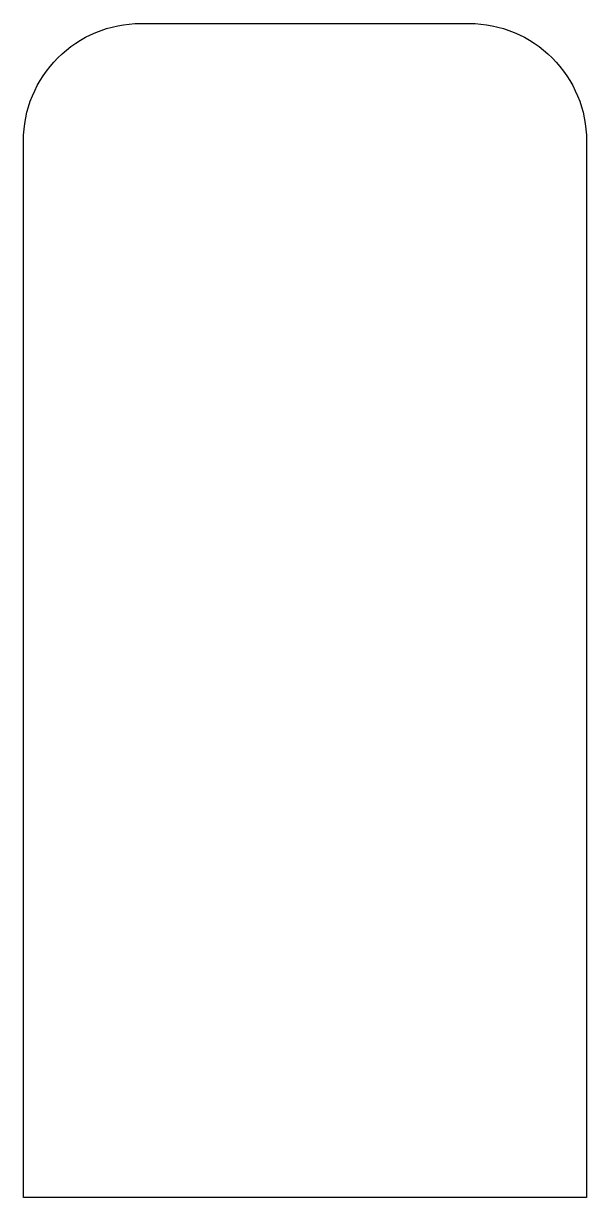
# Model space of a CAD drawing. Header units: millimetres. Extents: x -45 to -21, y 63 to 113.
import ezdxf

# ---------------------------------------------------------------- set-up
doc = ezdxf.new("R2010")
doc.units = ezdxf.units.MM
doc.layers.get('0').update_dxf_attribs({"linetype": 'CONTINUOUS'})

msp = doc.modelspace()

# ---------------------------------------------------------------- linework, layer by layer
msp.add_lwpolyline([(-21, 63), (-45, 63), (-45, 108, -0.414214), (-40, 113), (-26, 113, -0.414214), (-21, 108)], format="xyb", close=True)

doc.saveas('drawing.dxf')
